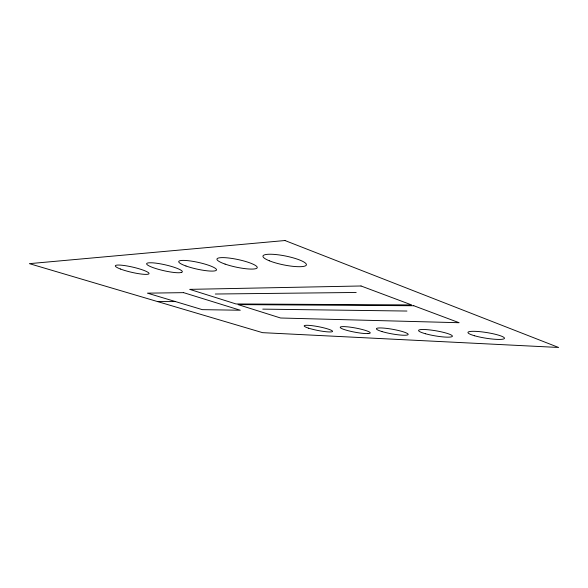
<?xml version="1.0" encoding="UTF-8"?>
<svg xmlns="http://www.w3.org/2000/svg" width="588" height="588" viewBox="0 0 588 588"><rect width="100%" height="100%" fill="white"/><g stroke="black" fill="none" stroke-linecap="round" stroke-linejoin="round"><path stroke-width="0.88" d="M215.304 294.022L356.188 292.471M157.503 301.563L175.533 301.6M262.762 309.126L406.94 311.045M181.545 272.428L179.612 272.729A18.309 3.013 12.8 0 1 155.247 268.363A18.309 3.013 12.8 0 1 149.029 262.799L151.924 262.792A18.309 3.013 12.8 0 1 173.769 267.158A18.309 3.013 12.8 0 1 181.545 272.428M284.959 240.529L29.4 263.652L262.571 332.661L558.6 347.471L284.959 240.529M361.025 285.981L189.696 289.362L236.031 303.959L411.615 304.922L361.025 285.981M183.61 292.648L147.448 293.155L202.309 309.648L240.264 310.236L183.61 292.648M368.11 333.58L365.707 333.572A15.251 2.109 10.6 0 1 344.649 329.684A15.251 2.109 10.6 0 1 344.45 326.627L347.559 326.847A15.251 2.109 10.6 0 1 365.839 330.544A15.251 2.109 10.6 0 1 368.11 333.58M413.783 305.738L238.044 304.599L280.601 318.005L459.125 322.716L413.783 305.738M474.516 335.755A18.485 2.852 9.1 0 0 504.188 338.681A18.485 2.852 9.1 0 0 479.896 331.669A18.485 2.852 9.1 0 0 474.516 335.755M425.411 333.734A17.17 2.565 9.7 0 0 452.282 336.439A17.17 2.565 9.7 0 0 428.696 329.809A17.17 2.565 9.7 0 0 425.411 333.734M381.972 331.559A16.111 2.315 10.2 0 0 407.888 334.785A16.111 2.315 10.2 0 0 387.022 328.442A16.111 2.315 10.2 0 0 381.972 331.559M308.649 328.185A14.435 1.911 11 0 0 332.161 331.713A14.435 1.911 11 0 0 314.301 325.98A14.435 1.911 11 0 0 308.649 328.185M120.408 269.01A17.317 2.653 13 0 0 148.529 274.067A17.317 2.653 13 0 0 127.552 266.055A17.317 2.653 13 0 0 120.408 269.01M185.962 265.996A19.338 3.41 12.5 0 0 216.34 270.245A19.338 3.41 12.5 0 0 190.585 260.999A19.338 3.41 12.5 0 0 185.962 265.996M269.297 260.771A22.16 4.535 11.4 0 0 305.672 265.717A22.16 4.535 11.4 0 0 279.035 254.92A22.16 4.535 11.4 0 0 269.297 260.771M225.079 264.093A20.595 3.903 12 0 0 257.11 267.922A20.595 3.903 12 0 0 229.07 258.051A20.595 3.903 12 0 0 225.079 264.093"/></g></svg>
